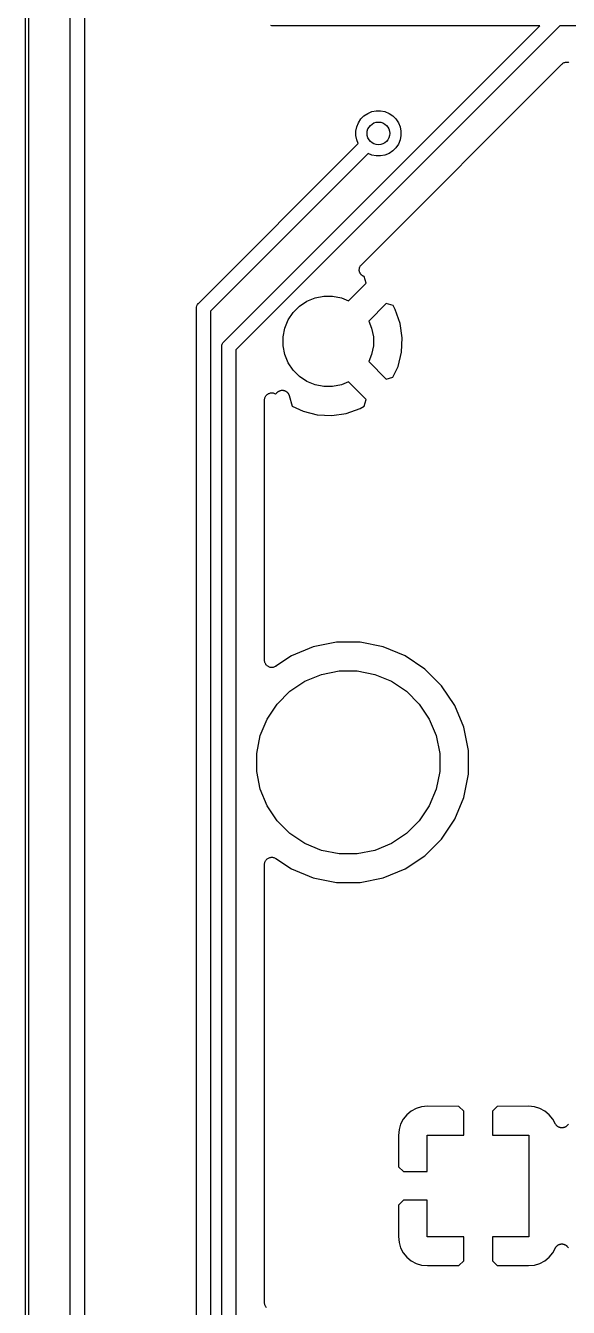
# Model space of a CAD drawing. Extents: x 19 to 115, y -142 to -17.
# Drawn here: x 19.41 to 29.02, y -119.34 to -96.64 of the extents above; entities that cross this region are included whole.
import ezdxf

# ---------------------------------------------------------------- set-up
doc = ezdxf.new("R2010")
doc.units = 0
doc.layers.add('BLACK', color=7, linetype='CONTINUOUS')

msp = doc.modelspace()

# ---------------------------------------------------------------- linework, layer by layer
at = {"layer": 'BLACK', "linetype": 'CONTINUOUS'}
for p, q in [((19.405, -142.239), (19.405, -16.6812)), ((19.455, -16.705), (19.455, -142.215)), ((20.195, -130.565), (20.195, -34.5661)), ((20.445, -34.6118), (20.445, -130.52)), ((22.921, -102.237), (28.5132, -96.645)), ((28.8668, -96.645), (23.13, -102.382)), ((23.7689, -96.645), (23.7505, -96.6432)), ((23.775, -96.6456), (23.7689, -96.645)), ((23.7689, -96.645), (23.7689, -96.645)), ((23.7811, -96.645), (23.775, -96.6456)), ((28.5132, -96.645), (23.7811, -96.645)), ((29.3833, -96.645), (28.8668, -96.645)), ((25.3522, -100.878), (28.9029, -97.3273)), ((28.9029, -97.3273), (28.9036, -97.3266)), ((28.9036, -97.3266), (28.9037, -97.3265)), ((28.9036, -97.3266), (28.9036, -97.3266)), ((28.9037, -97.3265), (28.9042, -97.326)), ((28.9042, -97.326), (28.9136, -97.3185)), ((28.9136, -97.3185), (28.9229, -97.311)), ((28.9229, -97.311), (28.9233, -97.3108)), ((28.9233, -97.3108), (28.9236, -97.3106)), ((28.9236, -97.3106), (28.9342, -97.3051)), ((28.9342, -97.3051), (28.9449, -97.2994)), ((28.9449, -97.2994), (28.9452, -97.2993)), ((28.9452, -97.2993), (28.9456, -97.2991)), ((28.9456, -97.2991), (28.957, -97.2958)), ((28.957, -97.2958), (28.9686, -97.2924)), ((28.9686, -97.2924), (28.969, -97.2923)), ((28.969, -97.2923), (28.9694, -97.2922)), ((28.9694, -97.2922), (28.9813, -97.2912)), ((28.9813, -97.2912), (28.9933, -97.2901)), ((28.9933, -97.2901), (28.9937, -97.2901)), ((28.9937, -97.2901), (28.9941, -97.2901)), ((28.9941, -97.2901), (29.0059, -97.2914)), ((29.0059, -97.2914), (29.0179, -97.2926)), ((29.0179, -97.2926), (29.0183, -97.2927)), ((29.0183, -97.2927), (29.0187, -97.2927)), ((29.0187, -97.2927), (29.0301, -97.2963)), ((25.3433, -98.297), (25.399, -98.2413)), ((25.399, -98.2413), (25.4645, -98.1975)), ((25.4645, -98.1975), (25.5373, -98.1674)), ((25.5373, -98.1674), (25.6146, -98.152)), ((25.6146, -98.152), (25.6934, -98.152)), ((25.6934, -98.152), (25.7707, -98.1674)), ((25.7707, -98.1674), (25.8435, -98.1975)), ((25.8435, -98.1975), (25.909, -98.2413)), ((25.909, -98.2413), (25.9647, -98.297)), ((25.254, -98.5126), (25.2694, -98.4353)), ((25.2694, -98.4353), (25.2995, -98.3625)), ((25.2995, -98.3625), (25.3433, -98.297)), ((25.9647, -98.297), (26.0085, -98.3625)), ((26.0085, -98.3625), (26.0386, -98.4353)), ((26.0386, -98.4353), (26.054, -98.5126)), ((25.254, -98.5914), (25.254, -98.5126)), ((25.2694, -98.6687), (25.254, -98.5914)), ((25.2961, -98.7331), (25.2694, -98.6687)), ((26.0386, -98.6687), (26.0085, -98.7415)), ((26.054, -98.5914), (26.0386, -98.6687)), ((26.054, -98.5126), (26.054, -98.5914)), ((22.4709, -101.558), (25.2961, -98.7331)), ((25.4729, -98.9099), (22.68, -101.703)), ((25.5373, -98.9366), (25.4729, -98.9099)), ((25.6146, -98.952), (25.5373, -98.9366)), ((25.6934, -98.952), (25.6146, -98.952)), ((25.7707, -98.9366), (25.6934, -98.952)), ((25.8435, -98.9065), (25.7707, -98.9366)), ((25.909, -98.8627), (25.8435, -98.9065)), ((25.9647, -98.807), (25.909, -98.8627)), ((26.0085, -98.7415), (25.9647, -98.807)), ((25.315, -100.967), (25.3153, -100.964)), ((25.3158, -100.976), (25.315, -100.967)), ((25.3152, -100.96), (25.3166, -100.952)), ((25.3153, -100.964), (25.3152, -100.96)), ((25.3162, -100.985), (25.3158, -100.976)), ((25.317, -100.989), (25.3162, -100.985)), ((25.3166, -100.952), (25.3175, -100.943)), ((25.3173, -100.992), (25.317, -100.989)), ((25.3199, -101.001), (25.3173, -100.992)), ((25.3175, -100.943), (25.3185, -100.939)), ((25.3185, -100.939), (25.3191, -100.936)), ((25.3191, -100.936), (25.3221, -100.928)), ((25.3221, -100.928), (25.3248, -100.919)), ((25.3248, -100.919), (25.3264, -100.916)), ((25.3264, -100.916), (25.3276, -100.913)), ((25.3276, -100.913), (25.3322, -100.905)), ((25.3322, -100.905), (25.3365, -100.897)), ((25.3365, -100.897), (25.3387, -100.894)), ((25.3387, -100.894), (25.3405, -100.892)), ((25.3405, -100.892), (25.3465, -100.885)), ((25.3465, -100.885), (25.3522, -100.878)), ((25.1233, -101.517), (25.435, -101.206)), ((25.322, -101.009), (25.3199, -101.001)), ((25.3234, -101.012), (25.322, -101.009)), ((25.3244, -101.016), (25.3234, -101.012)), ((25.3286, -101.024), (25.3244, -101.016)), ((25.3323, -101.032), (25.3286, -101.024)), ((25.3344, -101.035), (25.3323, -101.032)), ((25.336, -101.038), (25.3344, -101.035)), ((25.3416, -101.045), (25.336, -101.038)), ((25.3468, -101.052), (25.3416, -101.045)), ((25.3494, -101.054), (25.3468, -101.052)), ((25.3516, -101.057), (25.3494, -101.054)), ((25.3584, -101.063), (25.3516, -101.057)), ((25.365, -101.069), (25.3584, -101.063)), ((25.368, -101.071), (25.365, -101.069)), ((25.3706, -101.073), (25.368, -101.071)), ((25.3785, -101.077), (25.3706, -101.073)), ((25.3861, -101.082), (25.3785, -101.077)), ((25.3877, -101.083), (25.3861, -101.082)), ((25.4007, -101.089), (25.3877, -101.083)), ((25.435, -101.206), (25.4007, -101.089)), ((24.5316, -101.466), (24.6862, -101.435)), ((24.6862, -101.435), (24.8438, -101.435)), ((24.8438, -101.435), (24.9984, -101.466)), ((22.4294, -101.651), (22.4318, -101.627)), ((22.43, -101.657), (22.4294, -101.651)), ((22.43, -122.372), (22.43, -101.657)), ((22.4318, -101.627), (22.4389, -101.603)), ((22.4389, -101.603), (22.4506, -101.581)), ((22.4506, -101.581), (22.4623, -101.567)), ((22.4623, -101.567), (22.4662, -101.562)), ((22.4623, -101.567), (22.4623, -101.567)), ((22.4662, -101.562), (22.4709, -101.558)), ((24.1436, -101.725), (24.255, -101.614)), ((24.255, -101.614), (24.3861, -101.526)), ((24.3861, -101.526), (24.5316, -101.466)), ((24.9984, -101.466), (25.1233, -101.517)), ((25.7942, -101.565), (25.4825, -101.877)), ((25.9148, -101.6), (25.7942, -101.565)), ((25.9522, -101.67), (25.9148, -101.6)), ((26.04, -101.916), (25.9522, -101.67)), ((22.68, -101.703), (22.68, -122.327)), ((23.9957, -102.002), (24.056, -101.856)), ((24.056, -101.856), (24.1436, -101.725)), ((25.4825, -101.877), (25.5343, -102.002)), ((23.965, -102.156), (23.9957, -102.002)), ((25.5343, -102.002), (25.565, -102.156)), ((26.0778, -102.171), (26.04, -101.916)), ((22.8794, -102.33), (22.88, -102.324)), ((22.88, -102.336), (22.8794, -102.33)), ((22.88, -102.324), (22.8818, -102.305)), ((22.88, -102.324), (22.88, -102.324)), ((22.88, -122.186), (22.88, -102.336)), ((22.8818, -102.305), (22.889, -102.282)), ((22.889, -102.282), (22.9006, -102.26)), ((22.9006, -102.26), (22.9162, -102.241)), ((22.9162, -102.241), (22.921, -102.237)), ((23.965, -102.314), (23.965, -102.156)), ((23.9957, -102.468), (23.965, -102.314)), ((25.565, -102.314), (25.5343, -102.468)), ((25.565, -102.156), (25.565, -102.314)), ((26.0651, -102.428), (26.0778, -102.171)), ((23.13, -102.382), (23.13, -122.067)), ((24.056, -102.614), (23.9957, -102.468)), ((25.5343, -102.468), (25.4825, -102.593)), ((26.0024, -102.678), (26.0651, -102.428)), ((24.1436, -102.745), (24.056, -102.614)), ((24.255, -102.856), (24.1436, -102.745)), ((25.4825, -102.593), (25.7942, -102.905)), ((25.9112, -102.871), (26.0024, -102.678)), ((24.3861, -102.944), (24.255, -102.856)), ((24.5316, -103.004), (24.3861, -102.944)), ((24.6862, -103.035), (24.5316, -103.004)), ((24.8438, -103.035), (24.6862, -103.035)), ((24.9984, -103.004), (24.8438, -103.035)), ((25.1233, -102.953), (24.9984, -103.004)), ((25.435, -103.264), (25.1233, -102.953)), ((25.7942, -102.905), (25.9112, -102.871)), ((23.638, -103.272), (23.6394, -103.259)), ((23.6394, -103.259), (23.6407, -103.247)), ((23.6407, -103.247), (23.6408, -103.247)), ((23.6408, -103.247), (23.6445, -103.235)), ((23.6408, -103.247), (23.6408, -103.247)), ((23.6445, -103.235), (23.6481, -103.224)), ((23.6481, -103.224), (23.6482, -103.224)), ((23.6482, -103.224), (23.6483, -103.223)), ((23.6483, -103.223), (23.6541, -103.213)), ((23.6541, -103.213), (23.66, -103.202)), ((23.66, -103.202), (23.6601, -103.202)), ((23.6601, -103.202), (23.6602, -103.202)), ((23.6602, -103.202), (23.668, -103.192)), ((23.668, -103.192), (23.6758, -103.183)), ((23.6758, -103.183), (23.676, -103.183)), ((23.676, -103.183), (23.6761, -103.183)), ((23.6761, -103.183), (23.6856, -103.175)), ((23.6856, -103.175), (23.6951, -103.167)), ((23.6951, -103.167), (23.6953, -103.167)), ((23.6953, -103.167), (23.6955, -103.167)), ((23.6955, -103.167), (23.7062, -103.161)), ((23.7062, -103.161), (23.717, -103.156)), ((23.717, -103.156), (23.7172, -103.156)), ((23.7172, -103.156), (23.7174, -103.156)), ((23.7174, -103.156), (23.7291, -103.152)), ((23.7291, -103.152), (23.7408, -103.149)), ((23.7408, -103.149), (23.741, -103.149)), ((23.741, -103.149), (23.7412, -103.149)), ((23.7412, -103.149), (23.7534, -103.147)), ((23.7534, -103.147), (23.7654, -103.146)), ((23.7654, -103.146), (23.7657, -103.146)), ((23.7657, -103.146), (23.7659, -103.146)), ((23.7659, -103.146), (23.778, -103.148)), ((23.778, -103.148), (23.7901, -103.149)), ((23.7901, -103.149), (23.7903, -103.149)), ((23.7903, -103.149), (23.7905, -103.149)), ((23.7905, -103.149), (23.8023, -103.153)), ((23.8023, -103.153), (23.8138, -103.156)), ((23.8138, -103.156), (23.814, -103.156)), ((23.814, -103.156), (23.8142, -103.156)), ((23.8142, -103.156), (23.8251, -103.162)), ((23.8251, -103.162), (23.8334, -103.167)), ((23.8334, -103.167), (23.8621, -103.138)), ((23.8621, -103.138), (23.8634, -103.137)), ((23.8634, -103.137), (23.8684, -103.133)), ((23.8684, -103.133), (23.8731, -103.128)), ((23.8731, -103.128), (23.8781, -103.125)), ((23.8781, -103.125), (23.8827, -103.121)), ((23.8827, -103.121), (23.8885, -103.118)), ((23.8885, -103.118), (23.8939, -103.115)), ((23.8939, -103.115), (23.8995, -103.113)), ((23.8995, -103.113), (23.9047, -103.11)), ((23.9047, -103.11), (23.911, -103.108)), ((23.911, -103.108), (23.917, -103.106)), ((23.917, -103.106), (23.9228, -103.105)), ((23.9228, -103.105), (23.9285, -103.103)), ((23.9285, -103.103), (23.935, -103.102)), ((23.935, -103.102), (23.9414, -103.101)), ((23.9414, -103.101), (23.9473, -103.101)), ((23.9473, -103.101), (23.9532, -103.101)), ((23.9532, -103.101), (23.9597, -103.101)), ((23.9597, -103.101), (23.9662, -103.102)), ((23.9662, -103.102), (23.972, -103.103)), ((23.972, -103.103), (23.9779, -103.103)), ((23.9779, -103.103), (23.9841, -103.105)), ((23.9841, -103.105), (23.9904, -103.107)), ((23.9904, -103.107), (23.9959, -103.109)), ((23.9959, -103.109), (24.0015, -103.111)), ((24.0015, -103.111), (24.0072, -103.114)), ((24.0072, -103.114), (24.0132, -103.116)), ((24.0132, -103.116), (24.0181, -103.12)), ((24.0181, -103.12), (24.0233, -103.123)), ((24.0233, -103.123), (24.0283, -103.127)), ((24.0283, -103.127), (24.0336, -103.13)), ((24.0336, -103.13), (24.0378, -103.135)), ((24.0378, -103.135), (24.0423, -103.139)), ((24.0423, -103.139), (24.0464, -103.144)), ((24.0464, -103.144), (24.0509, -103.148)), ((24.0509, -103.148), (24.0542, -103.153)), ((24.0542, -103.153), (24.0579, -103.158)), ((24.0579, -103.158), (24.061, -103.164)), ((24.061, -103.164), (24.0645, -103.169)), ((24.0645, -103.169), (24.0667, -103.174)), ((24.0667, -103.174), (24.0695, -103.18)), ((24.0695, -103.18), (24.0713, -103.186)), ((24.0713, -103.186), (24.0738, -103.192)), ((24.0738, -103.192), (24.1293, -103.381)), ((25.3997, -103.385), (25.435, -103.264)), ((23.638, -103.273), (23.638, -103.272)), ((23.638, -103.272), (23.638, -103.272)), ((23.638, -103.272), (23.638, -103.272)), ((23.638, -103.272), (23.638, -103.272)), ((23.638, -107.883), (23.638, -103.273)), ((24.1293, -103.381), (24.322, -103.472)), ((24.322, -103.472), (24.5719, -103.535)), ((25.0841, -103.51), (25.3297, -103.422)), ((25.3297, -103.422), (25.3997, -103.385)), ((24.5719, -103.535), (24.8293, -103.548)), ((24.8293, -103.548), (25.0841, -103.51)), ((24.9104, -107.562), (24.4993, -107.644)), ((25.3296, -107.562), (24.9104, -107.562)), ((25.7407, -107.644), (25.3296, -107.562)), ((24.112, -107.804), (23.8356, -107.989)), ((24.4993, -107.644), (24.112, -107.804)), ((26.128, -107.804), (25.7407, -107.644)), ((26.4765, -108.037), (26.128, -107.804)), ((23.6392, -107.895), (23.638, -107.883)), ((23.6403, -107.907), (23.6392, -107.895)), ((23.6404, -107.908), (23.6403, -107.907)), ((23.6439, -107.919), (23.6404, -107.908)), ((23.6404, -107.908), (23.6404, -107.908)), ((23.6474, -107.931), (23.6439, -107.919)), ((23.6475, -107.931), (23.6474, -107.931)), ((23.6476, -107.932), (23.6475, -107.931)), ((23.6533, -107.942), (23.6476, -107.932)), ((23.6589, -107.953), (23.6533, -107.942)), ((23.6591, -107.953), (23.6589, -107.953)), ((23.6592, -107.954), (23.6591, -107.953)), ((23.6669, -107.963), (23.6592, -107.954)), ((23.6745, -107.972), (23.6669, -107.963)), ((23.6747, -107.973), (23.6745, -107.972)), ((23.6749, -107.973), (23.6747, -107.973)), ((23.6843, -107.981), (23.6749, -107.973)), ((23.6935, -107.988), (23.6843, -107.981)), ((23.6938, -107.988), (23.6935, -107.988)), ((23.694, -107.989), (23.6938, -107.988)), ((23.7046, -107.994), (23.694, -107.989)), ((23.7153, -108), (23.7046, -107.994)), ((23.7155, -108), (23.7153, -108)), ((23.7158, -108), (23.7155, -108)), ((23.7274, -108.004), (23.7158, -108)), ((23.7389, -108.008), (23.7274, -108.004)), ((23.7392, -108.008), (23.7389, -108.008)), ((23.7395, -108.008), (23.7392, -108.008)), ((23.7515, -108.009), (23.7395, -108.008)), ((23.7636, -108.01), (23.7515, -108.009)), ((23.7638, -108.01), (23.7636, -108.01)), ((23.7641, -108.01), (23.7638, -108.01)), ((23.7761, -108.009), (23.7641, -108.01)), ((23.7883, -108.008), (23.7761, -108.009)), ((23.7885, -108.008), (23.7883, -108.008)), ((23.7888, -108.008), (23.7885, -108.008)), ((23.8003, -108.005), (23.7888, -108.008)), ((23.8121, -108.001), (23.8003, -108.005)), ((23.8123, -108.001), (23.8121, -108.001)), ((23.8126, -108.001), (23.8123, -108.001)), ((23.8232, -107.995), (23.8126, -108.001)), ((23.8341, -107.99), (23.8232, -107.995)), ((23.8345, -107.99), (23.8341, -107.99)), ((23.8346, -107.99), (23.8345, -107.99)), ((23.8345, -107.99), (23.8345, -107.99)), ((23.8356, -107.989), (23.8346, -107.99)), ((24.0873, -108.432), (24.3526, -108.254)), ((24.3526, -108.254), (24.6475, -108.132)), ((24.6475, -108.132), (24.9604, -108.07)), ((24.9604, -108.07), (25.2796, -108.07)), ((25.2796, -108.07), (25.5925, -108.132)), ((25.5925, -108.132), (25.8874, -108.254)), ((25.8874, -108.254), (26.1527, -108.432)), ((26.7729, -108.333), (26.4765, -108.037)), ((23.8617, -108.657), (24.0873, -108.432)), ((26.1527, -108.432), (26.3783, -108.657)), ((27.0058, -108.682), (26.7729, -108.333)), ((23.6844, -108.923), (23.8617, -108.657)), ((26.3783, -108.657), (26.5556, -108.923)), ((27.1662, -109.069), (27.0058, -108.682)), ((23.5623, -109.217), (23.6844, -108.923)), ((26.5556, -108.923), (26.6777, -109.217)), ((27.248, -109.48), (27.1662, -109.069)), ((23.5, -109.53), (23.5623, -109.217)), ((26.6777, -109.217), (26.74, -109.53)), ((23.5, -109.85), (23.5, -109.53)), ((26.74, -109.53), (26.74, -109.85)), ((27.248, -109.9), (27.248, -109.48)), ((23.5623, -110.163), (23.5, -109.85)), ((26.74, -109.85), (26.6777, -110.163)), ((27.1662, -110.311), (27.248, -109.9)), ((23.6844, -110.457), (23.5623, -110.163)), ((26.6777, -110.163), (26.5556, -110.457)), ((23.8617, -110.723), (23.6844, -110.457)), ((26.5556, -110.457), (26.3783, -110.723)), ((27.0058, -110.698), (27.1662, -110.311)), ((24.0873, -110.948), (23.8617, -110.723)), ((26.3783, -110.723), (26.1527, -110.948)), ((26.7729, -111.047), (27.0058, -110.698)), ((24.3526, -111.126), (24.0873, -110.948)), ((26.1527, -110.948), (25.8874, -111.126)), ((24.6475, -111.248), (24.3526, -111.126)), ((25.8874, -111.126), (25.5925, -111.248)), ((26.4765, -111.343), (26.7729, -111.047)), ((23.6483, -111.447), (23.6541, -111.436)), ((23.6541, -111.436), (23.6599, -111.425)), ((23.6599, -111.425), (23.6601, -111.425)), ((23.6601, -111.425), (23.6602, -111.425)), ((23.6602, -111.425), (23.668, -111.416)), ((23.668, -111.416), (23.6757, -111.406)), ((23.6757, -111.406), (23.676, -111.406)), ((23.676, -111.406), (23.6761, -111.406)), ((23.6761, -111.406), (23.6857, -111.398)), ((23.6857, -111.398), (23.695, -111.391)), ((23.695, -111.391), (23.6952, -111.391)), ((23.6952, -111.391), (23.6955, -111.39)), ((23.6955, -111.39), (23.7062, -111.385)), ((23.7062, -111.385), (23.7169, -111.379)), ((23.7169, -111.379), (23.7172, -111.379)), ((23.7172, -111.379), (23.7174, -111.379)), ((23.7174, -111.379), (23.729, -111.376)), ((23.729, -111.376), (23.7407, -111.372)), ((23.7407, -111.372), (23.7409, -111.372)), ((23.7409, -111.372), (23.7412, -111.372)), ((23.7412, -111.372), (23.7532, -111.371)), ((23.7532, -111.371), (23.7653, -111.37)), ((23.7653, -111.37), (23.7656, -111.37)), ((23.7656, -111.37), (23.7659, -111.37)), ((23.7659, -111.37), (23.778, -111.371)), ((23.778, -111.371), (23.79, -111.372)), ((23.79, -111.372), (23.7903, -111.372)), ((23.7903, -111.372), (23.7905, -111.372)), ((23.7905, -111.372), (23.8022, -111.376)), ((23.8022, -111.376), (23.8137, -111.379)), ((23.8137, -111.379), (23.8139, -111.38)), ((23.8139, -111.38), (23.8142, -111.38)), ((23.8142, -111.38), (23.8249, -111.385)), ((23.8249, -111.385), (23.8356, -111.391)), ((23.8356, -111.391), (24.112, -111.576)), ((24.9604, -111.31), (24.6475, -111.248)), ((25.2796, -111.31), (24.9604, -111.31)), ((25.5925, -111.248), (25.2796, -111.31)), ((26.128, -111.576), (26.4765, -111.343)), ((23.638, -111.495), (23.6394, -111.483)), ((23.638, -111.495), (23.638, -111.495)), ((23.638, -111.495), (23.638, -111.495)), ((23.638, -111.495), (23.638, -111.495)), ((23.638, -111.497), (23.638, -111.495)), ((23.638, -119.259), (23.638, -111.497)), ((23.6394, -111.483), (23.6407, -111.471)), ((23.6407, -111.471), (23.6408, -111.47)), ((23.6407, -111.471), (23.6407, -111.471)), ((23.6408, -111.47), (23.6445, -111.459)), ((23.6445, -111.459), (23.6481, -111.447)), ((23.6481, -111.447), (23.6482, -111.447)), ((23.6482, -111.447), (23.6483, -111.447)), ((24.112, -111.576), (24.4993, -111.736)), ((25.7407, -111.736), (26.128, -111.576)), ((24.4993, -111.736), (24.9104, -111.818)), ((24.9104, -111.818), (25.3296, -111.818)), ((25.3296, -111.818), (25.7407, -111.736)), ((26.1591, -115.929), (26.0956, -116.006)), ((26.2364, -115.866), (26.1591, -115.929)), ((26.3247, -115.818), (26.2364, -115.866)), ((26.4204, -115.789), (26.3247, -115.818)), ((26.5259, -115.779), (26.4204, -115.789)), ((27.0814, -115.782), (26.5259, -115.779)), ((27.166, -115.866), (27.0814, -115.782)), ((27.166, -116.29), (27.166, -115.866)), ((27.7586, -115.782), (27.674, -115.866)), ((27.674, -115.866), (27.674, -116.29)), ((28.3141, -115.779), (27.7586, -115.782)), ((28.4196, -115.789), (28.3141, -115.779)), ((28.5153, -115.818), (28.4196, -115.789)), ((28.6036, -115.866), (28.5153, -115.818)), ((28.6809, -115.929), (28.6036, -115.866)), ((28.7444, -116.006), (28.6809, -115.929)), ((26.0193, -116.19), (26.009, -116.296)), ((26.0484, -116.095), (26.0193, -116.19)), ((26.0956, -116.006), (26.0484, -116.095)), ((28.7919, -116.095), (28.7444, -116.006)), ((28.7951, -116.1), (28.7919, -116.095)), ((28.7979, -116.105), (28.7951, -116.1)), ((28.802, -116.11), (28.7979, -116.105)), ((28.8056, -116.116), (28.802, -116.11)), ((28.8098, -116.12), (28.8056, -116.116)), ((28.8135, -116.124), (28.8098, -116.12)), ((28.8185, -116.129), (28.8135, -116.124)), ((28.8231, -116.133), (28.8185, -116.129)), ((28.828, -116.137), (28.8231, -116.133)), ((28.8325, -116.14), (28.828, -116.137)), ((28.8383, -116.143), (28.8325, -116.14)), ((28.8437, -116.147), (28.8383, -116.143)), ((28.8491, -116.149), (28.8437, -116.147)), ((28.8543, -116.152), (28.8491, -116.149)), ((28.8605, -116.154), (28.8543, -116.152)), ((28.8666, -116.157), (28.8605, -116.154)), ((28.8723, -116.158), (28.8666, -116.157)), ((28.8779, -116.16), (28.8723, -116.158)), ((28.8844, -116.16), (28.8779, -116.16)), ((28.8909, -116.162), (28.8844, -116.16)), ((28.8967, -116.162), (28.8909, -116.162)), ((28.9025, -116.162), (28.8967, -116.162)), ((28.9091, -116.162), (28.9025, -116.162)), ((28.9157, -116.162), (28.9091, -116.162)), ((28.9214, -116.161), (28.9157, -116.162)), ((28.9272, -116.16), (28.9214, -116.161)), ((28.9336, -116.158), (28.9272, -116.16)), ((28.94, -116.157), (28.9336, -116.158)), ((28.9454, -116.155), (28.94, -116.157)), ((28.951, -116.153), (28.9454, -116.155)), ((28.9569, -116.15), (28.951, -116.153)), ((28.963, -116.148), (28.9569, -116.15)), ((28.9679, -116.145), (28.963, -116.148)), ((28.973, -116.142), (28.9679, -116.145)), ((28.9782, -116.138), (28.973, -116.142)), ((28.9837, -116.134), (28.9782, -116.138)), ((28.9878, -116.13), (28.9837, -116.134)), ((28.9924, -116.126), (28.9878, -116.13)), ((28.9937, -116.125), (28.9924, -116.126)), ((29.0225, -116.096), (28.9937, -116.125)), ((26.009, -116.296), (26.0117, -116.851)), ((26.52, -116.936), (26.52, -116.29)), ((26.52, -116.29), (27.166, -116.29)), ((27.674, -116.29), (28.32, -116.29)), ((28.32, -116.29), (28.32, -118.09)), ((26.0117, -116.851), (26.0964, -116.936)), ((26.0964, -116.936), (26.52, -116.936)), ((26.0117, -117.529), (26.009, -118.084)), ((26.0964, -117.444), (26.0117, -117.529)), ((26.52, -117.444), (26.0964, -117.444)), ((26.52, -118.09), (26.52, -117.444)), ((26.009, -118.084), (26.0193, -118.19)), ((26.0193, -118.19), (26.0484, -118.285)), ((27.166, -118.09), (26.52, -118.09)), ((27.166, -118.514), (27.166, -118.09)), ((28.32, -118.09), (27.674, -118.09)), ((27.674, -118.09), (27.674, -118.514)), ((28.8198, -118.25), (28.8245, -118.246)), ((28.8245, -118.246), (28.8294, -118.242)), ((28.8294, -118.242), (28.834, -118.239)), ((28.834, -118.239), (28.8398, -118.236)), ((28.8398, -118.236), (28.8453, -118.232)), ((28.8453, -118.232), (28.8507, -118.23)), ((28.8507, -118.23), (28.8559, -118.227)), ((28.8559, -118.227), (28.8622, -118.225)), ((28.8622, -118.225), (28.8683, -118.223)), ((28.8683, -118.223), (28.874, -118.222)), ((28.874, -118.222), (28.8796, -118.22)), ((28.8796, -118.22), (28.8862, -118.219)), ((28.8862, -118.219), (28.8926, -118.218)), ((28.8926, -118.218), (28.8985, -118.218)), ((28.8985, -118.218), (28.9043, -118.218)), ((28.9043, -118.218), (28.9109, -118.218)), ((28.9109, -118.218), (28.9174, -118.218)), ((28.9174, -118.218), (28.9232, -118.22)), ((28.9232, -118.22), (28.929, -118.22)), ((28.929, -118.22), (28.9353, -118.222)), ((28.9353, -118.222), (28.9417, -118.223)), ((28.9417, -118.223), (28.9471, -118.226)), ((28.9471, -118.226), (28.9527, -118.227)), ((28.9527, -118.227), (28.9585, -118.231)), ((28.9585, -118.231), (28.9645, -118.233)), ((28.9645, -118.233), (28.9694, -118.236)), ((28.9694, -118.236), (28.9745, -118.239)), ((28.9745, -118.239), (28.9796, -118.243)), ((28.9796, -118.243), (28.985, -118.247)), ((28.985, -118.247), (28.9892, -118.251)), ((26.0484, -118.285), (26.0956, -118.374)), ((26.0956, -118.374), (26.1591, -118.451)), ((26.1591, -118.451), (26.2364, -118.514)), ((28.6036, -118.514), (28.6809, -118.451)), ((28.6809, -118.451), (28.7444, -118.374)), ((28.7444, -118.374), (28.7919, -118.285)), ((28.7919, -118.285), (28.7927, -118.283)), ((28.7927, -118.283), (28.796, -118.278)), ((28.796, -118.278), (28.7988, -118.273)), ((28.7988, -118.273), (28.803, -118.268)), ((28.803, -118.268), (28.8068, -118.263)), ((28.8068, -118.263), (28.811, -118.259)), ((28.811, -118.259), (28.8147, -118.254)), ((28.8147, -118.254), (28.8198, -118.25)), ((28.9892, -118.251), (28.9937, -118.255)), ((28.9937, -118.255), (29.0225, -118.284)), ((26.2364, -118.514), (26.3247, -118.562)), ((26.3247, -118.562), (26.4204, -118.591)), ((26.4204, -118.591), (26.5259, -118.601)), ((26.5259, -118.601), (27.0814, -118.598)), ((27.0814, -118.598), (27.166, -118.514)), ((27.674, -118.514), (27.7586, -118.598)), ((27.7586, -118.598), (28.3141, -118.601)), ((28.3141, -118.601), (28.4196, -118.591)), ((28.4196, -118.591), (28.5153, -118.562)), ((28.5153, -118.562), (28.6036, -118.514)), ((23.6392, -119.271), (23.638, -119.259)), ((23.6403, -119.283), (23.6392, -119.271)), ((23.6404, -119.284), (23.6403, -119.283)), ((23.6439, -119.296), (23.6404, -119.284)), ((23.6404, -119.284), (23.6404, -119.284)), ((23.6473, -119.307), (23.6439, -119.296)), ((23.6475, -119.308), (23.6473, -119.307)), ((23.6476, -119.308), (23.6475, -119.308)), ((23.6533, -119.319), (23.6476, -119.308)), ((23.6588, -119.329), (23.6533, -119.319)), ((23.659, -119.329), (23.6588, -119.329)), ((23.6592, -119.33), (23.659, -119.329)), ((23.6668, -119.339), (23.6592, -119.33)), ((23.6743, -119.348), (23.6668, -119.339))]:
    msp.add_line(p, q, dxfattribs=at)
at = {"layer": 'BLACK'}
msp.add_circle((25.654, -98.552), 0.2, dxfattribs=at)

doc.saveas('drawing.dxf')
